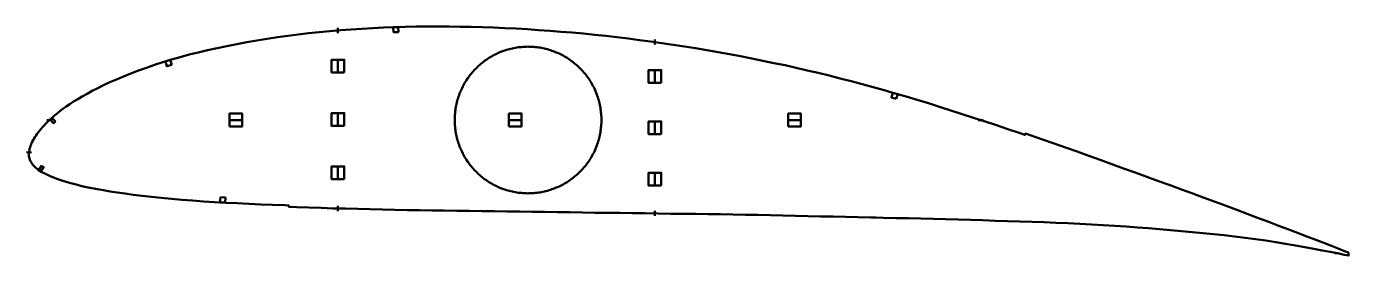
# Model space of a CAD drawing. Header units: metres. Extents: x -4 to 1040, y -107 to 74.
import ezdxf

# ---------------------------------------------------------------- set-up
doc = ezdxf.new("R2010")
doc.units = ezdxf.units.M
doc.layers.add('Layer', color=1, linetype='Continuous', lineweight=50)

msp = doc.modelspace()

# ---------------------------------------------------------------- linework, layer by layer
at = {"layer": 'Layer'}
for p, q in [((242.2, 68.5), (242.2, 72.5)), ((492.2, 59.4), (492.2, 63.4)), ((392.2, 57.8), (392.2, 58.3)), ((242.2, 48), (242.2, 37)), ((492.2, 39.9), (492.2, 28.9)), ((16.6, 0), (12.6, 0)), ((167.1, 0), (156.1, 0)), ((242.2, 5.9), (242.2, -5.1)), ((334.3, 0), (333.8, 0)), ((387.5, 0), (376.5, 0)), ((450, 0), (450.5, 0)), ((492.2, -0.6), (492.2, -11.6)), ((607.9, 0), (596.9, 0)), ((747.3, 0), (751.3, 0)), ((0.4, -25.7), (-3.6, -25.4)), ((242.2, -36.1), (242.2, -47.1)), ((492.2, -41.1), (492.2, -52.1)), ((392.2, -57.8), (392.2, -58.3)), ((242.2, -67.7), (242.2, -71.7)), ((492.2, -71.6), (492.2, -75.6)), ((662.7, -76.6), (666.7, -76.9)), ((965.3, -76), (965.1, -76.5)), ((960.6, -92.7), (960.6, -93.2)), ((1002.7, -90.2), (1002.5, -90.7)), ((1000.2, -98.8), (1000.1, -99.3)), ((1019.9, -102.4), (1019.8, -102.9)), ((1021.4, -97.3), (1021.2, -97.8)), ((1028.6, -104.8), (1032.6, -105.1))]:
    msp.add_line(p, q, dxfattribs=at)
for points in [[(1039.5, -104.5), (1036.4, -103.2), (1031.4, -101.3), (1026, -99.1), (1020.1, -96.8), (1013.6, -94.4), (1006.7, -91.7), (999.3, -88.9), (991.7, -86), (983.7, -83), (975.8, -79.9), (967.7, -77), (959.5, -73.9), (951.3, -70.8), (942.9, -67.6), (934.3, -64.5), (925.7, -61.3), (916.8, -58), (907.8, -54.8), (898.7, -51.4), (889.6, -48.1), (880.4, -44.7), (871.2, -41.4), (862, -38.1), (852.8, -34.7), (843.6, -31.4), (834.5, -28.2), (825.3, -24.9), (816.2, -21.7), (807.2, -18.5), (798.1, -15.3), (789, -12.2), (784.6, -10.7), (784.2, -11.7), (779.7, -10.1), (770.7, -7.1), (761.7, -4.1), (752.7, -1.1), (743.7, 1.8), (734.8, 4.7), (725.8, 7.6), (716.9, 10.4), (708.1, 13.2), (699.3, 15.8), (690.6, 18.5), (681.8, 21), (673.1, 23.5), (664.5, 25.9), (655.8, 28.3), (647.1, 30.6), (638.5, 32.8), (629.8, 35), (621.1, 37.1), (612.4, 39.1), (603.7, 41.1), (595, 43.1), (586.2, 44.9), (577.4, 46.7), (568.7, 48.5), (559.9, 50.2), (551, 51.8), (542.2, 53.4), (533.3, 55), (524.4, 56.5), (515.6, 57.9), (506.7, 59.3), (497.8, 60.6), (488.9, 61.8), (480.1, 63), (471.2, 64.2), (462.3, 65.2), (453.5, 66.2), (444.6, 67.2), (435.8, 68.1), (427, 68.9), (418.1, 69.6), (409.3, 70.3), (400.4, 70.9), (391.6, 71.5), (382.7, 72), (373.9, 72.4), (365, 72.8), (356.2, 73.1), (347.4, 73.3), (338.6, 73.5), (329.8, 73.6), (321.1, 73.7), (312.4, 73.7), (303.8, 73.6), (295.2, 73.4), (286.7, 73.1), (278.1, 72.8), (269.6, 72.4), (261.1, 71.9), (252.6, 71.3), (244.2, 70.7), (235.7, 69.9), (227.4, 69.1), (219, 68.3), (210.7, 67.3), (202.5, 66.3), (194.4, 65.2), (186.3, 64), (178.2, 62.7), (170.3, 61.3), (162.3, 59.8), (154.5, 58.3), (146.9, 56.7), (139.3, 55.1), (132, 53.3), (124.8, 51.5), (117.7, 49.6), (110.8, 47.6), (104, 45.5), (97.4, 43.4), (91, 41.2), (84.7, 38.9), (78.7, 36.6), (72.9, 34.3), (67.4, 32), (62.2, 29.7), (57.2, 27.4), (52.6, 25.2), (48.3, 22.9), (44.2, 20.7), (40.4, 18.6), (36.9, 16.5), (33.6, 14.5), (30.6, 12.5), (27.8, 10.6), (25.2, 8.7), (22.8, 6.9), (20.6, 5.2), (18.6, 3.5), (16.7, 1.8), (14.9, 0.2), (13.3, -1.3), (11.7, -2.8), (10.3, -4.3), (9, -5.7), (7.8, -7.1), (6.7, -8.5), (5.7, -9.8), (4.7, -11.1), (3.8, -12.4), (3, -13.6), (2.3, -14.8), (1.6, -15.9), (1, -17.1), (0.5, -18.3), (0, -19.4), (-0.5, -20.4), (-0.8, -21.5), (-1.1, -22.6), (-1.3, -23.6), (-1.5, -24.6), (-1.6, -25.6), (-1.7, -26.5), (-1.7, -27.5), (-1.6, -28.4), (-1.4, -29.4), (-1.2, -30.3), (-0.9, -31.3), (-0.5, -32.3), (0, -33.2), (0.6, -34.1), (1.3, -35.1), (2.1, -36), (3, -36.8), (3.9, -37.7), (4.9, -38.5), (6, -39.4), (7.2, -40.2), (8.5, -41), (9.9, -41.7), (11.4, -42.5), (13, -43.3), (14.7, -44), (16.5, -44.8), (18.5, -45.6), (20.5, -46.3), (22.7, -47.1), (25.1, -47.9), (27.7, -48.7), (30.4, -49.5), (33.4, -50.3), (36.6, -51.1), (40.1, -52), (43.9, -52.9), (48, -53.7), (52.4, -54.6), (57.2, -55.4), (62.5, -56.3), (68.1, -57.1), (74.2, -58), (80.7, -58.9), (87.7, -59.7), (95, -60.5), (102.7, -61.3), (110.8, -62), (119, -62.8), (127.4, -63.5), (136, -64.1), (144.7, -64.6), (153.6, -65.2), (162.7, -65.6), (171.9, -66.1), (181.2, -66.5), (190.6, -66.9), (200.2, -67.2), (203.4, -67.3), (203.3, -68.4), (209.7, -68.6), (219.3, -69), (228.9, -69.3), (238.5, -69.6), (248.1, -69.8), (257.8, -70.1), (267.6, -70.3), (277.3, -70.5), (287, -70.7), (296.7, -70.9), (306.4, -71), (316.2, -71.2), (326.1, -71.3), (335.9, -71.5), (345.8, -71.6), (355.7, -71.7), (365.6, -71.9), (375.5, -72), (385.4, -72.1), (395.3, -72.3), (405.2, -72.4), (415.1, -72.6), (425.1, -72.7), (435, -72.8), (444.9, -73), (454.8, -73.1), (464.7, -73.2), (474.6, -73.4), (484.6, -73.5), (494.5, -73.6), (504.4, -73.8), (514.3, -73.9), (524.2, -74), (534.1, -74.2), (544, -74.3), (553.8, -74.5), (563.7, -74.7), (573.6, -74.8), (583.4, -75), (593.2, -75.2), (603.1, -75.4), (613, -75.7), (622.9, -75.9), (632.8, -76.1), (642.7, -76.3), (652.6, -76.5), (662.5, -76.7), (672.4, -77), (682.3, -77.2), (692.1, -77.4), (702, -77.7), (711.8, -77.9), (721.6, -78.2), (731.4, -78.4), (741.3, -78.7), (751.1, -79), (760.8, -79.3), (770.5, -79.6), (780.2, -79.9), (789.8, -80.2), (799.3, -80.6), (808.7, -81), (818.1, -81.4), (827.4, -81.9), (836.7, -82.4), (845.9, -82.9), (855.1, -83.4), (864, -84), (872.9, -84.6), (881.6, -85.3), (890.4, -86), (899.1, -86.7), (907.7, -87.5), (916.2, -88.3), (924.7, -89.2), (933.1, -90), (941.4, -90.8), (949.6, -91.8), (957.9, -92.9), (966.2, -93.9), (974.2, -95), (982.1, -96.2), (989.9, -97.5), (997.6, -98.8), (1005, -100.1), (1012.1, -101.4), (1018.7, -102.7), (1025, -103.9), (1030.8, -105), (1036.2, -106.1), (1039.5, -106.8)], [(450, 0), (450, 1.2), (450, 2.4), (449.9, 3.6), (449.8, 4.8), (449.7, 6.1), (449.6, 7.3), (449.4, 8.5), (449.2, 9.7), (449, 10.9), (448.8, 12), (448.5, 13.2), (448.2, 14.4), (447.9, 15.6), (447.6, 16.7), (447.2, 17.9), (446.8, 19.1), (446.4, 20.2), (446, 21.3), (445.5, 22.5), (445, 23.6), (444.5, 24.7), (444, 25.8), (443.4, 26.8), (442.8, 27.9), (442.2, 29), (441.6, 30), (441, 31), (440.3, 32.1), (439.6, 33.1), (438.9, 34), (438.2, 35), (437.4, 36), (436.7, 36.9), (435.9, 37.8), (435.1, 38.8), (434.3, 39.6), (433.4, 40.5), (432.6, 41.4), (431.7, 42.2), (430.8, 43), (429.9, 43.8), (428.9, 44.6), (428, 45.4), (427, 46.1), (426, 46.8), (425, 47.5), (424, 48.2), (423, 48.9), (422, 49.5), (420.9, 50.1), (419.9, 50.7), (418.8, 51.3), (417.7, 51.8), (416.6, 52.4), (415.5, 52.9), (414.4, 53.3), (413.3, 53.8), (412.1, 54.2), (411, 54.6), (409.8, 55), (408.7, 55.4), (407.5, 55.7), (406.3, 56), (405.1, 56.3), (403.9, 56.5), (402.8, 56.8), (401.6, 57), (400.4, 57.2), (399.1, 57.3), (397.9, 57.5), (396.7, 57.6), (395.5, 57.7), (394.3, 57.7), (393.1, 57.7), (391.9, 57.8), (390.7, 57.7), (389.4, 57.7), (388.2, 57.6), (387, 57.5), (385.8, 57.4), (384.6, 57.3), (383.4, 57.1), (382.2, 56.9), (381, 56.7), (379.8, 56.4), (378.6, 56.1), (377.4, 55.9), (376.3, 55.5), (375.1, 55.2), (373.9, 54.8), (372.8, 54.4), (371.6, 54), (370.5, 53.6), (369.4, 53.1), (368.3, 52.6), (367.2, 52.1), (366.1, 51.6), (365, 51), (363.9, 50.4), (362.9, 49.8), (361.8, 49.2), (360.8, 48.5), (359.8, 47.9), (358.8, 47.2), (357.8, 46.5), (356.8, 45.7), (355.9, 45), (354.9, 44.2), (354, 43.4), (353.1, 42.6), (352.2, 41.8), (351.4, 40.9), (350.5, 40.1), (349.7, 39.2), (348.9, 38.3), (348.1, 37.4), (347.3, 36.4), (346.5, 35.5), (345.8, 34.5), (345.1, 33.6), (344.4, 32.6), (343.7, 31.5), (343, 30.5), (342.4, 29.5), (341.8, 28.4), (341.2, 27.4), (340.6, 26.3), (340.1, 25.2), (339.6, 24.1), (339.1, 23), (338.6, 21.9), (338.2, 20.8), (337.7, 19.6), (337.3, 18.5), (337, 17.3), (336.6, 16.2), (336.3, 15), (336, 13.8), (335.7, 12.6), (335.4, 11.5), (335.2, 10.3), (335, 9.1), (334.8, 7.9), (334.7, 6.7), (334.6, 5.5), (334.5, 4.2), (334.4, 3), (334.3, 1.8), (334.3, 0.6), (334.3, -0.6), (334.3, -1.8), (334.4, -3), (334.5, -4.2), (334.6, -5.5), (334.7, -6.7), (334.8, -7.9), (335, -9.1), (335.2, -10.3), (335.4, -11.5), (335.7, -12.6), (336, -13.8), (336.3, -15), (336.6, -16.2), (337, -17.3), (337.3, -18.5), (337.7, -19.6), (338.2, -20.8), (338.6, -21.9), (339.1, -23), (339.6, -24.1), (340.1, -25.2), (340.6, -26.3), (341.2, -27.4), (341.8, -28.4), (342.4, -29.5), (343, -30.5), (343.7, -31.5), (344.4, -32.6), (345.1, -33.6), (345.8, -34.5), (346.5, -35.5), (347.3, -36.4), (348.1, -37.4), (348.9, -38.3), (349.7, -39.2), (350.5, -40.1), (351.4, -40.9), (352.2, -41.8), (353.1, -42.6), (354, -43.4), (354.9, -44.2), (355.9, -45), (356.8, -45.7), (357.8, -46.5), (358.8, -47.2), (359.8, -47.9), (360.8, -48.5), (361.8, -49.2), (362.9, -49.8), (363.9, -50.4), (365, -51), (366.1, -51.6), (367.2, -52.1), (368.3, -52.6), (369.4, -53.1), (370.5, -53.6), (371.6, -54), (372.8, -54.4), (373.9, -54.8), (375.1, -55.2), (376.3, -55.5), (377.4, -55.9), (378.6, -56.1), (379.8, -56.4), (381, -56.7), (382.2, -56.9), (383.4, -57.1), (384.6, -57.3), (385.8, -57.4), (387, -57.5), (388.2, -57.6), (389.4, -57.7), (390.7, -57.7), (391.9, -57.8), (393.1, -57.7), (394.3, -57.7), (395.5, -57.7), (396.7, -57.6), (397.9, -57.5), (399.1, -57.3), (400.4, -57.2), (401.6, -57), (402.8, -56.8), (403.9, -56.5), (405.1, -56.3), (406.3, -56), (407.5, -55.7), (408.7, -55.4), (409.8, -55), (411, -54.6), (412.1, -54.2), (413.3, -53.8), (414.4, -53.3), (415.5, -52.9), (416.6, -52.4), (417.7, -51.8), (418.8, -51.3), (419.9, -50.7), (420.9, -50.1), (422, -49.5), (423, -48.9), (424, -48.2), (425, -47.5), (426, -46.8), (427, -46.1), (428, -45.4), (428.9, -44.6), (429.9, -43.8), (430.8, -43), (431.7, -42.2), (432.6, -41.4), (433.4, -40.5), (434.3, -39.6), (435.1, -38.8), (435.9, -37.8), (436.7, -36.9), (437.4, -36), (438.2, -35), (438.9, -34), (439.6, -33.1), (440.3, -32.1), (441, -31), (441.6, -30), (442.2, -29), (442.8, -27.9), (443.4, -26.8), (444, -25.8), (444.5, -24.7), (445, -23.6), (445.5, -22.5), (446, -21.3), (446.4, -20.2), (446.8, -19.1), (447.2, -17.9), (447.6, -16.7), (447.9, -15.6), (448.2, -14.4), (448.5, -13.2), (448.8, -12), (449, -10.9), (449.2, -9.7), (449.4, -8.5), (449.6, -7.3), (449.7, -6.1), (449.8, -4.8), (449.9, -3.6), (450, -2.4), (450, -1.2), (450, 0)]]:
    msp.add_lwpolyline(points, close=True, dxfattribs=at)
for points in [[(290, 69.2), (286, 69.1), (285.8, 73.1), (289.8, 73.2), (290, 69.2)], [(111, 43.5), (107.1, 42.3), (106, 46.1), (109.8, 47.3), (111, 43.5)], [(247.2, 37.5), (237.2, 37.5), (237.2, 47.5), (247.2, 47.5), (247.2, 37.5)], [(497.2, 29.4), (487.2, 29.4), (487.2, 39.4), (497.2, 39.4), (497.2, 29.4)], [(682.7, 16.6), (678.9, 17.7), (680, 21.5), (683.8, 20.4), (682.7, 16.6)], [(19.2, -1.3), (17.7, -2.6), (15, 0.3), (16.5, 1.7), (19.2, -1.3)], [(156.6, -5), (156.6, 5), (166.6, 5), (166.6, -5), (156.6, -5)], [(247.2, -4.6), (237.2, -4.6), (237.2, 5.4), (247.2, 5.4), (247.2, -4.6)], [(377, -5), (377, 5), (387, 5), (387, -5), (377, -5)], [(597.4, -5), (597.4, 5), (607.4, 5), (607.4, -5), (597.4, -5)], [(497.2, -11.1), (487.2, -11.1), (487.2, -1.1), (497.2, -1.1), (497.2, -11.1)], [(8.4, -36.1), (10, -37.2), (7.8, -40.6), (6.2, -39.5), (8.4, -36.1)], [(247.2, -46.6), (237.2, -46.6), (237.2, -36.6), (247.2, -36.6), (247.2, -46.6)], [(497.2, -51.6), (487.2, -51.6), (487.2, -41.6), (497.2, -41.6), (497.2, -51.6)], [(149.4, -60.9), (153.4, -61.1), (153.1, -65.1), (149.1, -64.9), (149.4, -60.9)]]:
    msp.add_lwpolyline(points, dxfattribs=at)

doc.saveas('drawing.dxf')
